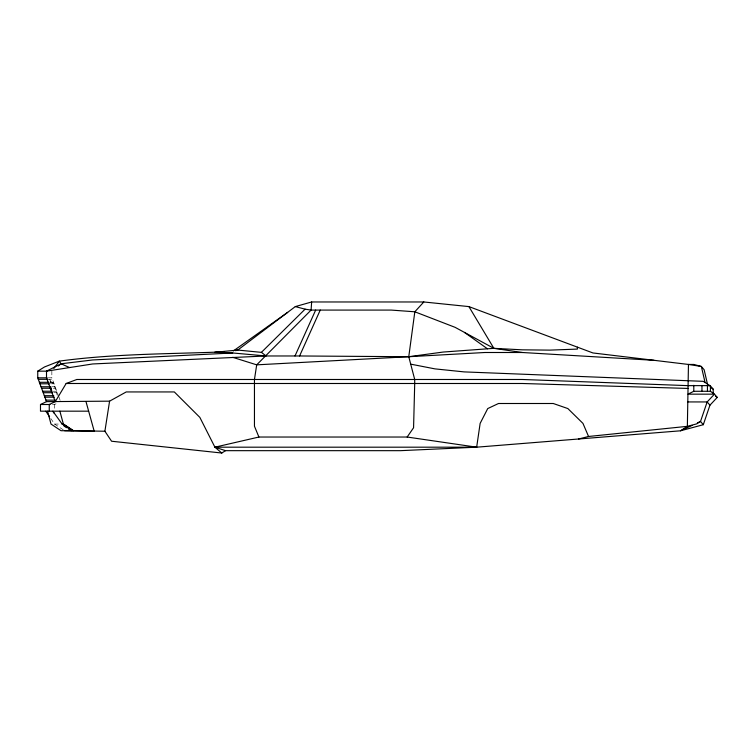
<?xml version="1.0" encoding="UTF-8"?>
<svg xmlns="http://www.w3.org/2000/svg" width="755" height="755" viewBox="0 0 755 755"><rect width="100%" height="100%" fill="white"/><g stroke="black" fill="none" stroke-linecap="round" stroke-linejoin="round"><path stroke-width="0.57" stroke-dasharray="3.77 2.83" d="M50.038 383.049L50.33 380.964L49.179 377.84M52.454 404.501L54.596 404.501L57.606 403.066M48.329 377.84L51.85 377.84L58.465 395.79M47.697 379.321L52.397 379.321M49.972 382.304L53.492 382.304M50.519 383.785L54.049 383.785M51.614 386.768L55.143 386.768M53.341 388.249L55.691 388.249M53.265 391.232L56.785 391.232M53.813 392.713L57.333 392.713M50.821 418.544L54.587 424.065L61.117 424.065M54.587 424.065L64.6 430.709M50.33 380.964L52.68 382.993L55.54 388.967L57.248 395.393M58.843 396.79L60.626 401.641M54.596 404.501L54.596 410.059M51.85 371.158L51.85 377.84"/><path stroke-width="1.13" d="M235.617 350.679L237.749 350.056L295.299 306.596L311.645 301.972L423.819 301.972L468.902 306.596L592.92 352.953L688.456 364.448L687.361 426.339L680.519 430.803L476.66 447.186L400.471 450.669L225.528 450.669L214.92 447.186L199.848 417.392L174.32 391.939L126.245 391.939L109.579 401.169L46.527 401.641L40.487 404.501L40.487 411.173L88.646 411.173M311.645 301.972L311.088 310.079L256.7 364.844L254.454 379.482L254.454 426.226L258.918 437.032L407.153 437.032L476.66 447.186L480.133 423.404L487.739 408.568L498.508 403.5L553.264 403.5L567.864 408.568L582.964 423.404L588.56 436.475L687.361 426.339L696.61 423.895L700.517 421.45L707.152 401.943L714.466 394.157L717.25 397.413L709.936 405.199L703.301 424.706L680.519 430.803L692.099 425.395M225.528 450.669L221.791 453.028L111.58 441.231L104.898 431.237L109.579 401.169M49.254 411.173L49.254 404.501L55.285 401.641L46.508 377.84L46.508 371.158L92.695 363.957L266.1 355.973L299.584 355.973L320.243 310.079M294.988 355.973L315.666 310.079M55.285 401.641L66.157 383.493L76.84 379.482L522.318 379.482L688.079 385.645L707.444 385.626L710.417 385.937L713.201 389.193L713.201 393.468M407.153 437.032L413.57 427.764L414.712 383.493L414.712 379.482L408.766 356.719L414.825 311.787L423.819 301.972M53.879 368.421L59.286 361.135C110.768 354.123 162.863 354.001 214.703 352.198L232.757 352.981L266.1 355.973L261.409 352.358L237.749 350.056L215.751 352.198M261.409 352.358L305.086 309.163L311.088 310.079L391.213 310.079L414.825 311.787L455.114 327.34L493.864 348.338L522.318 352.5L653.99 360.305M58.286 365.996L61.042 363.787L92.695 359.956L232.757 352.981M233.361 350.933L287.664 312.362M46.527 401.641L37.75 377.84L37.75 371.158L44.488 366.968L59.286 361.135L61.042 363.787L69.602 367.562M46.508 371.158L61.042 363.787M693.798 391.279L688.031 394.157L714.466 394.157L710.417 391.279L693.798 391.279L693.798 385.305M697.356 422.932L700.517 421.45L703.301 424.706M578.594 438.995L588.56 436.475M221.791 453.028L214.92 447.186L258.918 437.032M577.386 347.149L577.386 349.084L549.857 350.122L522.318 349.829L493.864 348.338L443.176 352.047L408.766 356.719L256.7 364.844L232.757 357.332M522.318 352.5L484.927 352.5L408.766 356.719L299.584 355.973M37.75 371.158L47.15 371.158M37.75 377.84L47.15 377.84M38.297 379.321L47.697 379.321M39.392 382.304L48.792 382.304M66.157 383.493L522.318 383.493L688.031 388.438M39.949 383.785L49.349 383.785M41.044 386.768L50.443 386.768M41.591 388.249L50.991 388.249M42.686 391.232L52.086 391.232M43.233 392.713L52.633 392.713M44.337 395.686L53.737 395.686M44.885 397.177L54.285 397.177M45.979 400.15L55.379 400.15M687.786 401.934L707.152 401.943L709.936 405.199M40.487 404.501L49.887 404.501M53.964 413.013L52.85 411.173L62.146 424.065L63.373 424.065L73.395 430.709L104.898 431.237M214.92 447.186L476.66 447.186M64.6 430.709L94.215 431.237L86.004 401.641M214.703 352.198L224.82 352.481M411.135 364.231L434.946 368.874L464.117 371.894L703.245 381.332L710.417 385.937L710.417 391.279M295.299 306.596L305.086 309.163M62.146 424.065L72.169 430.709M63.854 425.877L66.591 427.689M68.412 428.897L71.14 430.709M710.474 387.258L713.201 389.193M715.627 396.262L717.25 397.413M464.485 332.417L487.475 348.801M45.8 411.173L49.566 416.703M468.902 306.596L493.864 348.338M59.871 411.173L63.373 424.065L73.395 430.709L61.032 430.709L51.01 424.065L47.537 411.173M50.745 387.296L51.595 390.514M707.52 384.323L704.132 369.724L701.348 366.468L693.798 364.448L688.456 364.448L701.348 366.468L704.972 382.077M707.444 385.626L707.444 391.279M701.961 385.465L701.961 391.279"/></g></svg>
